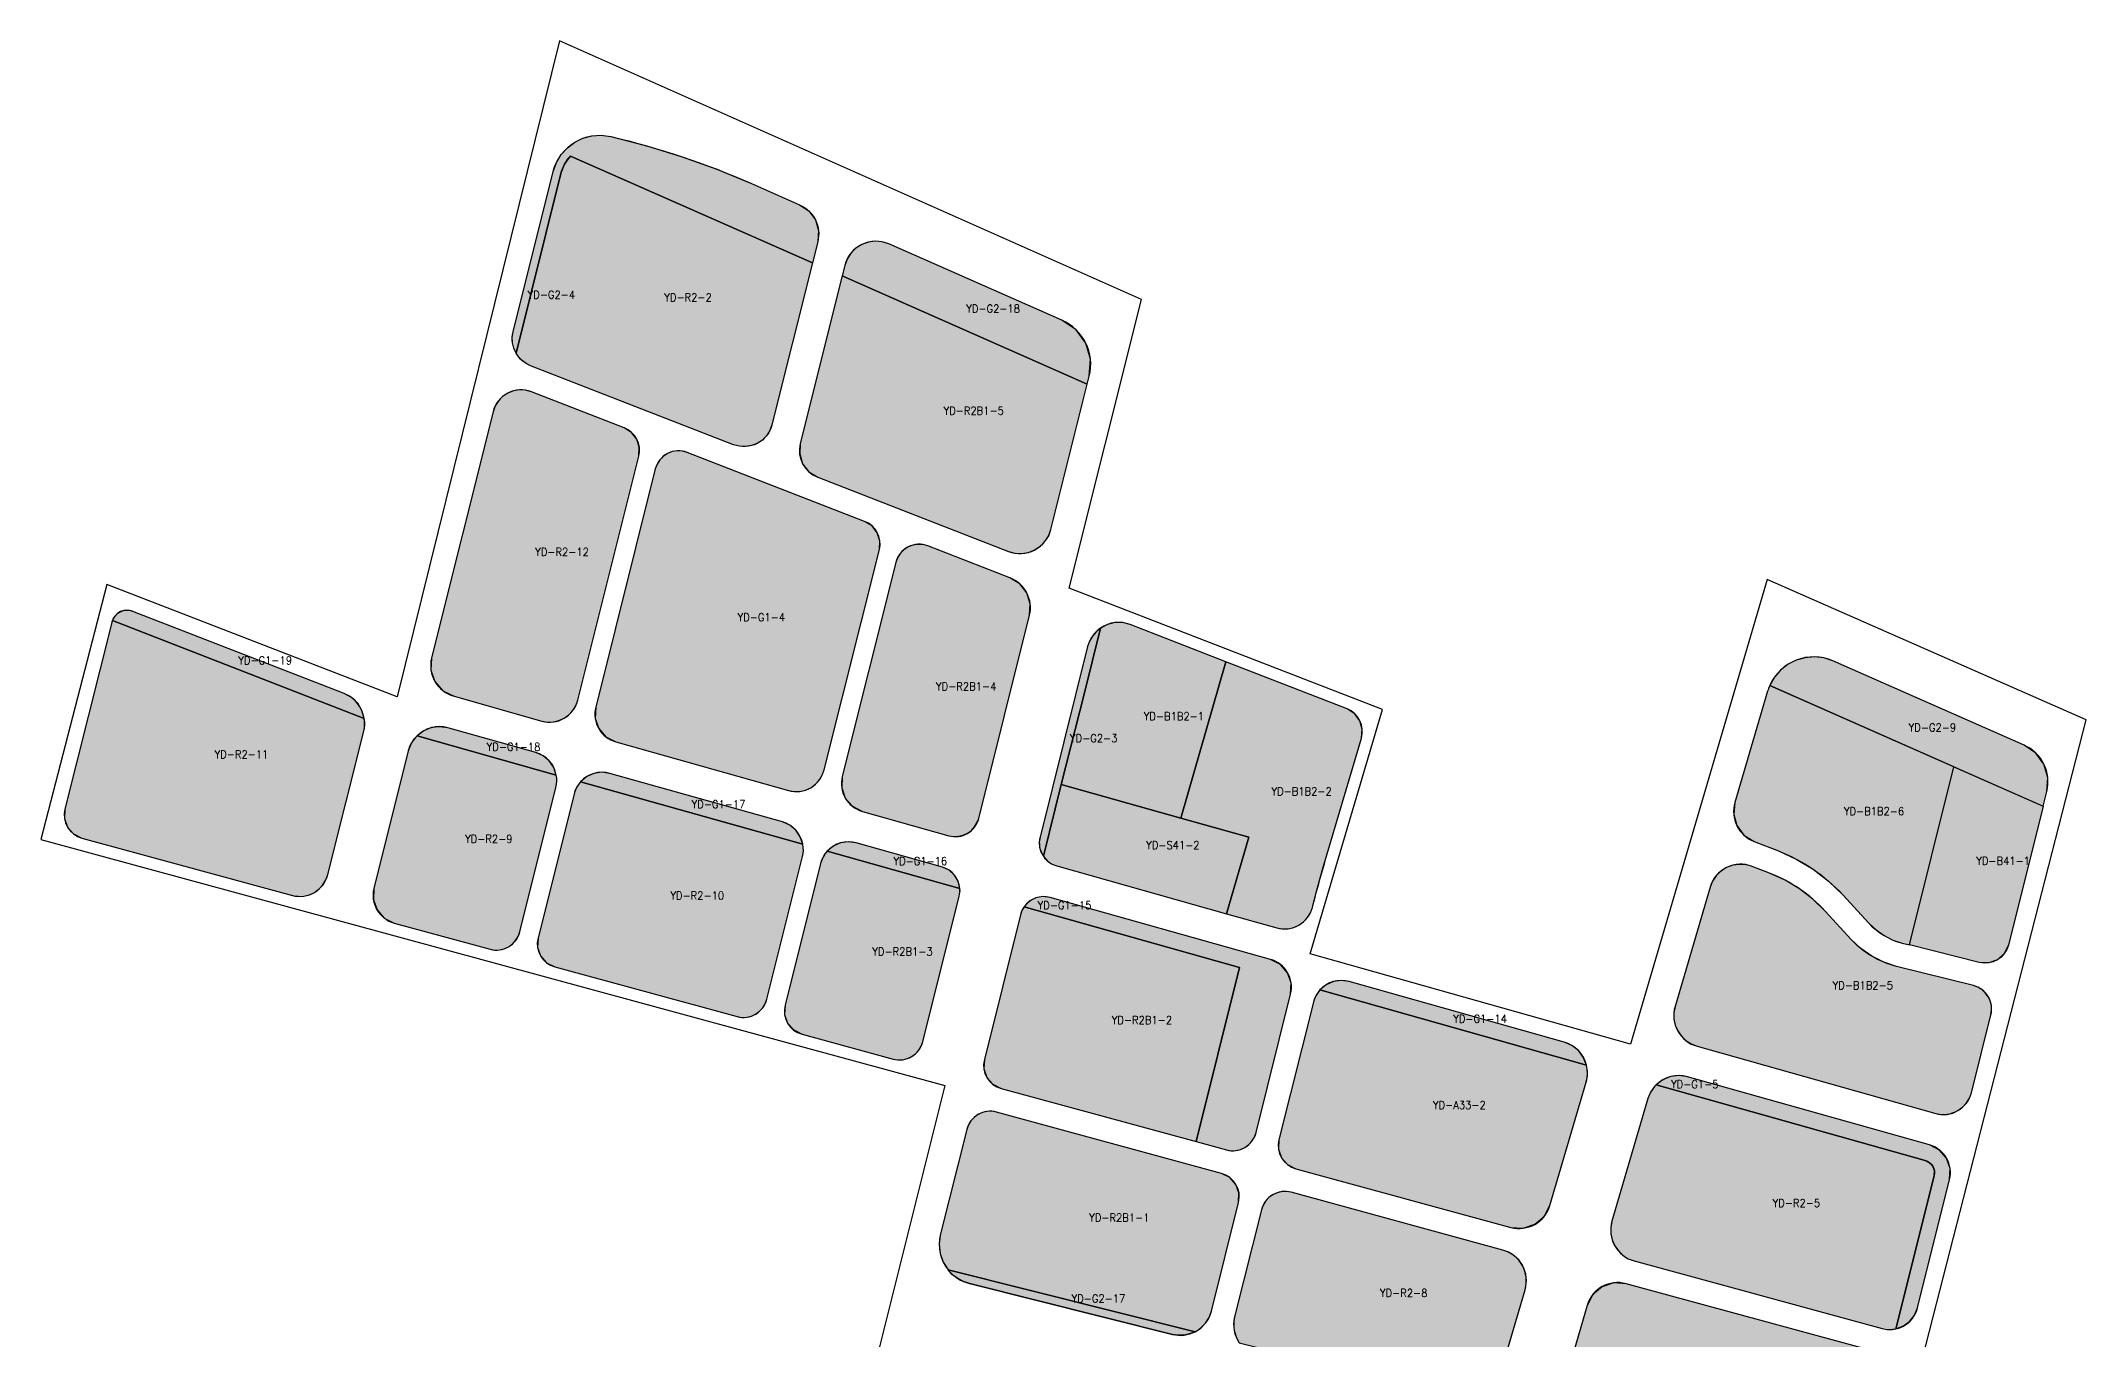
# Model space of a CAD drawing. Header units: millimetres. Extents: x 39644 to 41439, y 212527 to 214341.
# Drawn here: x 40063 to 41341, y 213529 to 214341 of the extents above; entities that cross this region are included whole.
import ezdxf

# ---------------------------------------------------------------- set-up
doc = ezdxf.new("R2010")
doc.units = ezdxf.units.MM
for name, color, linetype in [('00-规划范围', 7, 'CONTINUOUS'), ('01-用地方案边线', 7, 'CONTINUOUS'), ('YD-A33_边线', 7, 'CONTINUOUS'), ('YD-B1B2_边线', 7, 'CONTINUOUS'), ('YD-B41_边线', 7, 'CONTINUOUS'), ('YD-G1_边线', 7, 'CONTINUOUS'), ('YD-G2_边线', 7, 'CONTINUOUS'), ('YD-R2_边线', 7, 'CONTINUOUS'), ('YD-R2B1_边线', 7, 'CONTINUOUS'), ('YD-S41_边线', 7, 'CONTINUOUS')]:
    doc.layers.add(name, color=color, linetype=linetype)
doc.styles.get("Standard").update_dxf_attribs({"font": 'STANDARD'})

msp = doc.modelspace()

# ---------------------------------------------------------------- hatches: boundary and pattern name
at = {"layer": 'YD-A33_边线'}
msp.add_hatch(color=211, dxfattribs=at).paths.add_polyline_path([(41028.6, 213690.1), (41029.1, 213692.8), (41029.4, 213695.4), (41029.2, 213698.1), (41028.8, 213700.7), (40862.2, 213747.6), (40860.8, 213745.9), (40859.7, 213744), (40858.8, 213742), (40858.1, 213739.9), (40836.6, 213654), (40836.3, 213648.1), (40838.2, 213642.8), (40842, 213638.5), (40847.2, 213635.9), (40981.4, 213599.3), (40989.3, 213598.8), (40996.5, 213601.2), (41002.3, 213606), (41005.9, 213613), (41028.6, 213690.1)], flags=0)
at = {"layer": 'YD-B1B2_边线'}
for points in [[(40803.5, 213952.6), (40743.7, 213975.9), (40738.9, 213977.1), (40734.1, 213977.1), (40729.4, 213976), (40725.1, 213973.7), (40715, 213933.3), (40700.6, 213876), (40775.2, 213855)], [(40888.1, 213905), (40888.7, 213910.6), (40887.2, 213915.8), (40884, 213920.2), (40879.2, 213923.2), (40803.5, 213952.6), (40775.2, 213855), (40817.8, 213843), (40803.9, 213795.2), (40835.2, 213786.4), (40838.7, 213785.7), (40842.3, 213785.8), (40845.8, 213786.6), (40849, 213788.1), (40852, 213790.2), (40854.4, 213792.8), (40856.3, 213795.8), (40857.5, 213799.2), (40859.7, 213807.6), (40862, 213815.9), (40864.3, 213824.3), (40866.8, 213832.6), (40888.1, 213905)], [(41258.4, 213887.1), (41143.3, 213937.8), (41142.9, 213936.9), (41142.6, 213936), (41142.2, 213935.1), (41141.9, 213934.2), (41121.5, 213864.7), (41120.8, 213857.3), (41122.8, 213850.3), (41127.1, 213844.4), (41133.5, 213840.4), (41148.7, 213834.5), (41159.9, 213829.4), (41170.4, 213823.1), (41180.1, 213815.6), (41188.9, 213807), (41205.2, 213789.3), (41209.7, 213785.1), (41214.7, 213781.6), (41220.3, 213778.8), (41226.1, 213776.9), (41230.6, 213775.8)], [(41270.6, 213750.3), (41222.5, 213762.3), (41214.5, 213764.9), (41207.1, 213768.7), (41200.2, 213773.5), (41194.1, 213779.2), (41177.9, 213796.9), (41170.3, 213804.3), (41161.9, 213810.7), (41152.9, 213816.2), (41143.2, 213820.6), (41132.4, 213824.8), (41128.4, 213825.9), (41124.3, 213826.1), (41120.2, 213825.5), (41116.3, 213824.1), (41112.8, 213821.9), (41109.9, 213819), (41107.6, 213815.6), (41106, 213811.8), (41084.1, 213737.3), (41083.4, 213733.4), (41083.4, 213729.5), (41084.2, 213725.6), (41085.8, 213722), (41088.1, 213718.7), (41090.9, 213716), (41094.2, 213713.9), (41097.9, 213712.4), (41247, 213670.5), (41250.5, 213669.8), (41254.1, 213669.9), (41257.6, 213670.7), (41260.9, 213672.2), (41263.8, 213674.3), (41266.2, 213677), (41268.1, 213680), (41269.3, 213683.4), (41281.5, 213732.1), (41281.9, 213735), (41281.8, 213737.9), (41281.1, 213740.8), (41279.8, 213743.4), (41278, 213745.8), (41275.9, 213747.8), (41273.4, 213749.3), (41270.6, 213750.3)]]:
    msp.add_hatch(color=1, dxfattribs=at).paths.add_polyline_path(points, flags=0)
at = {"layer": 'YD-B41_边线'}
msp.add_hatch(color=13, dxfattribs=at).paths.add_polyline_path([(41230.6, 213775.8), (41258.4, 213887.1), (41314.1, 213862.5), (41292.4, 213775.7), (41289.8, 213770.4), (41285.6, 213766.5), (41280.2, 213764.6), (41274.2, 213764.8)], flags=0)
at = {"layer": 'YD-G1_边线'}
for points in [[(40586.9, 214022.8), (40587.2, 214028.3), (40585.6, 214033.3), (40582.4, 214037.5), (40577.7, 214040.4), (40466.8, 214083.5), (40463.8, 214084.3), (40460.6, 214084.5), (40457.5, 214084), (40454.5, 214082.8), (40451.9, 214081), (40449.7, 214078.8), (40448, 214076.1), (40446.9, 214073.1), (40409.7, 213924.3), (40409.3, 213917.3), (40411.6, 213910.9), (40416, 213905.8), (40422.3, 213902.6), (40530.1, 213872.2), (40533.7, 213871.6), (40537.2, 213871.7), (40540.7, 213872.5), (40544, 213874), (40546.9, 213876.1), (40549.4, 213878.8), (40551.2, 213881.8), (40552.4, 213885.2), (40586.9, 214022.8)], [(40120.5, 213984.1), (40118.6, 213984.7), (40116.7, 213984.8), (40114.7, 213984.6), (40112.8, 213984), (40111.1, 213983), (40109.7, 213981.7), (40108.4, 213980.2), (40107.6, 213978.4), (40265, 213917.2), (40263.6, 213922.3), (40260.9, 213926.7), (40257.1, 213930.3), (40252.5, 213932.8), (40120.5, 213984.1)], [(40372.2, 213895.9), (40317.3, 213911.4), (40312.1, 213912.1), (40307, 213911.5), (40302.2, 213909.6), (40298, 213906.4), (40385, 213881.9), (40383.4, 213886.7), (40380.6, 213890.8), (40376.8, 213893.9), (40372.2, 213895.9)], [(40418.4, 213882.9), (40413.4, 213883.6), (40408.5, 213882.9), (40404, 213880.9), (40400.2, 213877.7), (40539.1, 213838.6), (40537.5, 213843.3), (40534.7, 213847.4), (40530.9, 213850.5), (40526.3, 213852.6), (40418.4, 213882.9)], [(40572.5, 213839.5), (40567.5, 213840.2), (40562.6, 213839.5), (40558.1, 213837.5), (40554.3, 213834.3), (40637.2, 213810.9), (40636.2, 213815.5), (40633.9, 213819.4), (40630.5, 213822.5), (40626.3, 213824.4)], [(40843.9, 213745), (40844.3, 213752), (40842, 213758.4), (40837.6, 213763.5), (40831.3, 213766.7), (40693.7, 213805.4), (40689.1, 213806), (40684.7, 213805.1), (40680.6, 213803), (40677.4, 213799.6), (40812, 213761.7), (40784.8, 213652.9), (40803.8, 213647.7), (40806.7, 213647.2), (40809.7, 213647.3), (40812.6, 213648), (40815.3, 213649.2), (40817.7, 213651), (40819.7, 213653.2), (40821.3, 213655.7), (40822.3, 213658.5), (40843.9, 213745)], [(40880.4, 213752.9), (40875.5, 213753.5), (40870.6, 213752.8), (40866.1, 213750.8), (40862.2, 213747.6), (41028.8, 213700.7), (41026.8, 213705.6), (41023.7, 213709.7), (41019.6, 213713), (41014.8, 213715), (40880.4, 213752.9)], [(41243.1, 213650.8), (41091.8, 213693.4), (41086.6, 213694.1), (41081.4, 213693.5), (41076.6, 213691.6), (41072.4, 213688.4), (41240.4, 213641.1), (41243.2, 213639.7), (41245.2, 213637.5), (41246.2, 213634.6), (41246, 213631.5), (41222.1, 213535.9), (41226.8, 213537.7), (41230.8, 213540.6), (41233.8, 213544.5), (41235.7, 213549.1), (41255.7, 213629.1), (41256.1, 213636.1), (41253.8, 213642.5), (41249.3, 213647.6), (41243.1, 213650.8)]]:
    msp.add_hatch(color=3, dxfattribs=at).paths.add_polyline_path(points, flags=0)
at = {"layer": 'YD-G2_边线'}
for points in [[(40506.9, 214251.5), (40537, 214238.2), (40542.9, 214234.3), (40546.9, 214228.7), (40548.9, 214222.1), (40548.4, 214215.1), (40545.1, 214201.9), (40393.8, 214268.6), (40391.8, 214266.1), (40390.2, 214263.5), (40388.9, 214260.7), (40387.9, 214257.7), (40359.9, 214145.5), (40358.4, 214148.6), (40357.7, 214152), (40357.5, 214155.4), (40358, 214158.8), (40383.1, 214258.9), (40385.1, 214264.6), (40388.1, 214269.6), (40392, 214273.8), (40396.5, 214277.2), (40401.7, 214279.7), (40407.2, 214281.2), (40413, 214281.6), (40419, 214280.8), (40441.5, 214275.1), (40463.6, 214268.2), (40485.4, 214260.4), (40506.9, 214251.5)], [(40701, 214166), (40592.8, 214213.7), (40588.6, 214215), (40584.3, 214215.4), (40580, 214214.8), (40575.9, 214213.3), (40572.2, 214211), (40569.1, 214207.9), (40566.8, 214204.3), (40565.3, 214200.2), (40563.7, 214193.7), (40716.8, 214126.2), (40718.1, 214131.2), (40718.8, 214141.8), (40715.9, 214151.7), (40709.8, 214160.1), (40701, 214166)], [(40715, 213933.3), (40725.1, 213973.7), (40722.3, 213971.4), (40720, 213968.6), (40718.2, 213965.5), (40717, 213962.1), (40687.3, 213843.1), (40686.8, 213840), (40687, 213836.9), (40687.9, 213833.9), (40689.4, 213831.1), (40700.6, 213876)], [(41182.8, 213953.2), (41177, 213955.1), (41171.2, 213955.7), (41165.4, 213955.2), (41159.9, 213953.7), (41154.7, 213951.1), (41150.1, 213947.5), (41146.3, 213943.1), (41143.3, 213937.8), (41314.1, 213862.5), (41316.4, 213871.6), (41317, 213880.4), (41314.6, 213888.7), (41309.6, 213895.6), (41302.2, 213900.6), (41182.8, 213953.2)], [(40629.9, 213572.7), (40784.2, 213534.1), (40780.8, 213532.7), (40777.3, 213532), (40773.7, 213531.9), (40770.1, 213532.4), (40643.2, 213564.2), (40639.4, 213565.5), (40635.9, 213567.3), (40632.7, 213569.7)]]:
    msp.add_hatch(color=94, dxfattribs=at).paths.add_polyline_path(points, flags=0)
at = {"layer": 'YD-R2_边线'}
for points in [[(40545.1, 214201.9), (40519.8, 214100.7), (40518.5, 214097.1), (40516.4, 214093.9), (40513.8, 214091.2), (40510.6, 214089.1), (40507, 214087.7), (40503.3, 214087.1), (40499.5, 214087.3), (40495.8, 214088.3), (40369, 214137.6), (40366.2, 214139), (40363.7, 214140.8), (40361.6, 214143), (40359.9, 214145.5), (40387.9, 214257.7), (40388.9, 214260.7), (40390.2, 214263.5), (40391.8, 214266.1), (40393.8, 214268.6)], [(40436.6, 214081.2), (40436.9, 214086.7), (40435.3, 214091.8), (40432.1, 214096), (40427.4, 214098.8), (40369.5, 214121.3), (40365.8, 214122.3), (40362, 214122.5), (40358.3, 214121.9), (40354.7, 214120.5), (40351.5, 214118.4), (40348.9, 214115.7), (40346.9, 214112.5), (40345.5, 214108.9), (40307.1, 213955.2), (40306.7, 213947.4), (40309.2, 213940.3), (40314.1, 213934.6), (40321.1, 213931.1), (40376, 213915.6), (40379.6, 213915), (40383.2, 213915.1), (40386.7, 213915.9), (40390, 213917.4), (40392.9, 213919.5), (40395.3, 213922.2), (40397.2, 213925.2), (40398.4, 213928.6), (40436.6, 214081.2)], [(40107.6, 213978.4), (40107.4, 213978.2), (40107.3, 213977.9), (40107.3, 213977.6), (40107.2, 213977.2), (40078, 213860.6), (40077.7, 213854.8), (40079.6, 213849.4), (40083.3, 213845.1), (40088.6, 213842.5), (40220.1, 213806.7), (40223.6, 213806.1), (40227.2, 213806.2), (40230.7, 213807), (40233.9, 213808.6), (40236.8, 213810.7), (40239.2, 213813.3), (40241.1, 213816.4), (40242.3, 213819.8), (40264.7, 213909.3), (40265.1, 213911.3), (40265.3, 213913.2), (40265.3, 213915.2), (40265, 213917.2), (40107.6, 213978.4)], [(40384.8, 213874.2), (40385.1, 213876.1), (40385.3, 213878.1), (40385.3, 213880), (40385, 213881.9), (40298, 213906.4), (40296.1, 213904.4), (40294.6, 213902.1), (40293.4, 213899.6), (40292.5, 213897), (40271, 213811.1), (40270.7, 213804), (40273, 213797.6), (40277.5, 213792.5), (40283.8, 213789.4), (40343.7, 213773), (40346.6, 213772.5), (40349.6, 213772.6), (40352.5, 213773.3), (40355.2, 213774.6), (40357.6, 213776.3), (40359.6, 213778.5), (40361.2, 213781.1), (40362.2, 213783.9), (40384.8, 213874.2)], [(40538.9, 213830.9), (40539.2, 213832.8), (40539.4, 213834.7), (40539.3, 213836.6), (40539.1, 213838.6), (40400.2, 213877.7), (40398.8, 213875.9), (40397.7, 213874.1), (40396.7, 213872.1), (40396.1, 213870), (40373.6, 213780.1), (40373.3, 213774.2), (40375.2, 213768.9), (40378.9, 213764.6), (40384.2, 213762), (40498.1, 213731), (40501, 213730.5), (40504, 213730.6), (40506.9, 213731.3), (40509.6, 213732.5), (40512, 213734.3), (40514, 213736.5), (40515.6, 213739), (40516.6, 213741.8), (40538.9, 213830.9)], [(41246, 213631.5), (41246.2, 213634.6), (41245.2, 213637.5), (41243.2, 213639.7), (41240.4, 213641.1), (41072.4, 213688.4), (41070.7, 213686.5), (41069.2, 213684.4), (41068.1, 213682.2), (41067.2, 213679.7), (41044.7, 213603.2), (41044, 213599.3), (41044, 213595.4), (41044.9, 213591.5), (41046.4, 213587.8), (41048.7, 213584.6), (41051.6, 213581.8), (41054.9, 213579.7), (41058.6, 213578.3), (41213.5, 213536.1), (41215.6, 213535.7), (41217.8, 213535.5), (41220, 213535.6), (41222.1, 213535.9), (41246, 213631.5)], [(40976.5, 213585.1), (40844.2, 213621.2), (40841.2, 213621.7), (40838.3, 213621.6), (40835.4, 213620.9), (40832.7, 213619.6), (40830.2, 213617.9), (40828.2, 213615.7), (40826.7, 213613.2), (40825.7, 213610.3), (40808.9, 213543.3), (40808.3, 213539.1), (40808.6, 213534.9), (40809.8, 213530.9), (40811.8, 213527.1), (40960.2, 213490), (40965, 213492.7), (40969.1, 213496.4), (40972.3, 213500.9), (40974.5, 213506), (40990.4, 213560.2), (40991.1, 213564.1), (40991.1, 213568.1), (40990.2, 213571.9), (40988.7, 213575.6), (40986.4, 213578.9), (40983.5, 213581.6), (40980.2, 213583.7), (40976.5, 213585.1)], [(41217.5, 213517.7), (41216, 213518.9), (41214.3, 213519.9), (41212.5, 213520.7), (41210.6, 213521.4), (41053.5, 213564.1), (41045.8, 213564.6), (41038.6, 213562.2), (41032.8, 213557.4), (41029.2, 213550.5), (41013.9, 213498.3), (41012.9, 213492.3), (41013.3, 213486.3), (41015.2, 213480.6), (41018.5, 213475.4), (41195.9, 213431.1), (41217.5, 213517.7)]]:
    msp.add_hatch(color=2, dxfattribs=at).paths.add_polyline_path(points, flags=0)
at = {"layer": 'YD-R2B1_边线'}
for points in [[(40563.7, 214193.7), (40537.5, 214089), (40537.1, 214082.5), (40538.9, 214076.4), (40542.8, 214071.3), (40548.4, 214067.9), (40667.5, 214021.6), (40671.6, 214020.5), (40675.8, 214020.3), (40680, 214020.9), (40683.9, 214022.5), (40687.5, 214024.8), (40690.4, 214027.9), (40692.7, 214031.4), (40694.1, 214035.4), (40716.8, 214126.2)], [(40668.5, 214005.1), (40617.2, 214025.1), (40614.1, 214025.9), (40610.9, 214026), (40607.8, 214025.5), (40604.9, 214024.4), (40602.2, 214022.6), (40600, 214020.4), (40598.3, 214017.7), (40597.2, 214014.7), (40563.7, 213880.9), (40563.4, 213873.9), (40565.6, 213867.5), (40570.1, 213862.4), (40576.3, 213859.2), (40630.3, 213844), (40633.3, 213843.5), (40636.3, 213843.6), (40639.2, 213844.3), (40641.9, 213845.5), (40644.4, 213847.3), (40646.4, 213849.5), (40647.9, 213852), (40649, 213854.8), (40680.7, 213981.7), (40681.1, 213988.9), (40679, 213995.7), (40674.7, 214001.3), (40668.5, 214005.1)], [(40636.8, 213806.3), (40637, 213807.4), (40637.2, 213808.6), (40637.3, 213809.8), (40637.2, 213810.9), (40554.3, 213834.3), (40552.9, 213832.6), (40551.7, 213830.7), (40550.8, 213828.7), (40550.2, 213826.6), (40528, 213738.1), (40527.7, 213732.2), (40529.6, 213726.8), (40533.4, 213722.6), (40538.6, 213719.9), (40595.6, 213704.4), (40598.5, 213703.9), (40601.5, 213704), (40604.4, 213704.7), (40607.1, 213706), (40609.5, 213707.7), (40611.5, 213709.9), (40613, 213712.5), (40614, 213715.3), (40636.8, 213806.3)], [(40812, 213761.7), (40677.4, 213799.6), (40676.7, 213798.5), (40676, 213797.2), (40675.5, 213795.9), (40675.1, 213794.6), (40652.5, 213704.1), (40652.2, 213698.3), (40654.1, 213692.9), (40657.8, 213688.7), (40663.1, 213686), (40784.8, 213652.9)], [(40811.4, 213614.9), (40811.6, 213620.8), (40809.7, 213626.1), (40806, 213630.4), (40800.7, 213633), (40660.1, 213671.3), (40657.1, 213671.8), (40654.1, 213671.7), (40651.3, 213671), (40648.5, 213669.8), (40646.1, 213668), (40644.1, 213665.8), (40642.6, 213663.3), (40641.6, 213660.5), (40625, 213594.5), (40624.3, 213588.7), (40624.9, 213583), (40626.8, 213577.6), (40629.9, 213572.7), (40784.2, 213534.1), (40787.7, 213536.4), (40790.7, 213539.4), (40792.9, 213543), (40794.4, 213547), (40811.4, 213614.9)]]:
    msp.add_hatch(color=30, dxfattribs=at).paths.add_polyline_path(points, flags=0)
at = {"layer": 'YD-S41_边线'}
msp.add_hatch(color=254, dxfattribs=at).paths.add_polyline_path([(40817.8, 213843), (40775.2, 213855), (40775.2, 213855), (40700.6, 213876), (40689.4, 213831.1), (40691.1, 213829), (40693, 213827.3), (40695.3, 213826), (40697.7, 213825.1), (40803.9, 213795.2)], flags=0)

# ---------------------------------------------------------------- linework, layer by layer
at = {"layer": '00-规划范围'}
msp.add_lwpolyline([(41209.2, 213402), (41341, 213916.3), (41141.6, 214004.1), (41056.3, 213713.7), (40856.1, 213770.1), (40901.3, 213922.9), (40705.6, 213998.7), (40750.7, 214179.1), (40387.1, 214340.6), (40285.5, 213930.7), (40104.1, 214001), (40063, 213841.7), (40627.8, 213687.9), (40458, 213009)], dxfattribs=at)
at = {"layer": '01-用地方案边线'}
for points in [[(40506.9, 214251.5), (40537, 214238.2, -0.365305), (40548.4, 214215.1), (40545.1, 214201.9), (40393.8, 214268.6, 0.125202), (40387.9, 214257.7), (40359.9, 214145.5, -0.193303), (40358, 214158.8), (40383.1, 214258.9, -0.409631), (40419, 214280.8, -0.046408)], [(40545.1, 214201.9), (40519.8, 214100.7, -0.451499), (40495.8, 214088.3), (40369, 214137.6, -0.172019), (40359.9, 214145.5), (40387.9, 214257.7, -0.125202), (40393.8, 214268.6)], [(40701, 214166), (40592.8, 214213.7, 0.465348), (40565.3, 214200.2), (40563.7, 214193.7), (40716.8, 214126.2), (40718.1, 214131.2, 0.366146)], [(40563.7, 214193.7), (40537.5, 214089, 0.377888), (40548.4, 214067.9), (40667.5, 214021.6, 0.452307), (40694.1, 214035.4), (40716.8, 214126.2)], [(40436.6, 214081.2, 0.378005), (40427.4, 214098.8), (40369.5, 214121.3, 0.450896), (40345.5, 214108.9), (40307.1, 213955.2, 0.405679), (40321.1, 213931.1), (40376, 213915.6, 0.423639), (40398.4, 213928.6)], [(40586.9, 214022.8, 0.377833), (40577.7, 214040.4), (40466.8, 214083.5, 0.450437), (40446.9, 214073.1), (40409.7, 213924.3, 0.405678), (40422.3, 213902.6), (40530.1, 213872.2, 0.422801), (40552.4, 213885.2)], [(40668.5, 214005.1), (40617.2, 214025.1, 0.450837), (40597.2, 214014.7), (40563.7, 213880.9, 0.405678), (40576.3, 213859.2), (40630.3, 213844, 0.422802), (40649, 213854.8), (40680.7, 213981.7, 0.377869)], [(40107.6, 213978.4, 0.031429), (40107.2, 213977.2), (40078, 213860.6, 0.408147), (40088.6, 213842.5), (40220.1, 213806.7, 0.421272), (40242.3, 213819.8), (40264.7, 213909.3, 0.099811), (40265, 213917.2)], [(40120.5, 213984.1, 0.414214), (40107.6, 213978.4), (40265, 213917.2, 0.267949), (40252.5, 213932.8)], [(40715, 213933.3), (40725.1, 213973.7, 0.182678), (40717, 213962.1), (40687.3, 213843.1, 0.213425), (40689.4, 213831.1), (40700.6, 213876)], [(40803.5, 213952.6), (40743.7, 213975.9, 0.248337), (40725.1, 213973.7), (40715, 213933.3), (40700.6, 213876), (40775.2, 213855)], [(40888.1, 213905, 0.389978), (40879.2, 213923.2), (40803.5, 213952.6), (40775.2, 213855), (40817.8, 213843), (40803.9, 213795.2), (40835.2, 213786.4, 0.420529), (40857.5, 213799.2, -0.008609), (40866.8, 213832.6)], [(41182.8, 213953.2, 0.414213), (41143.3, 213937.8), (41314.1, 213862.5), (41316.4, 213871.6, 0.365313), (41302.2, 213900.6)], [(41258.4, 213887.1), (41143.3, 213937.8, 0.032309), (41141.9, 213934.2), (41121.5, 213864.7, 0.389533), (41133.5, 213840.4), (41148.7, 213834.5, -0.114896), (41188.9, 213807), (41205.2, 213789.3, 0.146837), (41226.1, 213776.9), (41230.6, 213775.8)], [(40384.8, 213874.2, 0.108251), (40385, 213881.9), (40298, 213906.4, 0.139094), (40292.5, 213897), (40271, 213811.1, 0.408144), (40283.8, 213789.4), (40343.7, 213773, 0.421223), (40362.2, 213783.9)], [(40372.2, 213895.9), (40317.3, 213911.4, 0.267949), (40298, 213906.4), (40385, 213881.9, 0.284915)], [(40538.9, 213830.9, 0.108251), (40539.1, 213838.6), (40400.2, 213877.7, 0.123061), (40396.1, 213870), (40373.6, 213780.1, 0.407622), (40384.2, 213762), (40498.1, 213731, 0.420309), (40516.6, 213741.8)], [(40418.4, 213882.9, 0.284915), (40400.2, 213877.7), (40539.1, 213838.6, 0.284915), (40526.3, 213852.6)], [(40817.8, 213843), (40775.2, 213855), (40775.2, 213855), (40700.6, 213876), (40689.4, 213831.1, 0.176934), (40697.7, 213825.1), (40803.9, 213795.2)], [(41230.6, 213775.8), (41258.4, 213887.1), (41314.1, 213862.5), (41292.4, 213775.7, -0.414213), (41274.2, 213764.8)], [(40572.5, 213839.5, 0.284915), (40554.3, 213834.3), (40637.2, 213810.9, 0.317837), (40626.3, 213824.4)], [(40636.8, 213806.3, 0.077808), (40637.2, 213810.9), (40554.3, 213834.3, 0.123061), (40550.2, 213826.6), (40528, 213738.1, 0.408146), (40538.6, 213719.9), (40595.6, 213704.4, 0.419318), (40614, 213715.3)], [(41270.6, 213750.3), (41222.5, 213762.3, -0.146837), (41194.1, 213779.2), (41177.9, 213796.9, 0.114896), (41143.2, 213820.6), (41132.4, 213824.8, 0.439333), (41106, 213811.8), (41084.1, 213737.3, 0.417549), (41097.9, 213712.4), (41247, 213670.5, 0.422801), (41269.3, 213683.4), (41281.5, 213732.1, 0.414214)], [(40812, 213761.7), (40677.4, 213799.6, 0.092537), (40675.1, 213794.6), (40652.5, 213704.1, 0.408147), (40663.1, 213686), (40784.8, 213652.9)], [(40843.9, 213745, 0.405678), (40831.3, 213766.7), (40693.7, 213805.4, 0.317829), (40677.4, 213799.6), (40812, 213761.7), (40784.8, 213652.9), (40803.8, 213647.7, 0.420306), (40822.3, 213658.5)], [(40880.4, 213752.9, 0.284912), (40862.2, 213747.6), (41028.8, 213700.7, 0.267949), (41014.8, 213715)], [(41028.6, 213690.1, 0.134546), (41028.8, 213700.7), (40862.2, 213747.6, 0.123065), (40858.1, 213739.9), (40836.6, 213654, 0.408147), (40847.2, 213635.9), (40981.4, 213599.3, 0.408412), (41005.9, 213613)], [(41246, 213631.5, 0.405677), (41240.4, 213641.1), (41072.4, 213688.4, 0.128761), (41067.2, 213679.7), (41044.7, 213603.2, 0.420039), (41058.6, 213578.3), (41213.5, 213536.1, 0.120914), (41222.1, 213535.9)], [(41243.1, 213650.8), (41091.8, 213693.4, 0.267509), (41072.4, 213688.4), (41240.4, 213641.1, -0.405677), (41246, 213631.5), (41222.1, 213535.9, 0.284914), (41235.7, 213549.1), (41255.7, 213629.1, 0.405673)], [(40811.4, 213614.9, 0.408147), (40800.7, 213633), (40660.1, 213671.3, 0.420306), (40641.6, 213660.5), (40625, 213594.5, 0.236068), (40629.9, 213572.7), (40784.2, 213534.1, 0.215251), (40794.4, 213547)], [(40976.5, 213585.1), (40844.2, 213621.2, 0.420306), (40825.7, 213610.3), (40808.9, 213543.3, 0.21525), (40811.8, 213527.1), (40960.2, 213490, 0.225376), (40974.5, 213506), (40990.4, 213560.2, 0.420039)], [(40629.9, 213572.7, 0.162278), (40643.2, 213564.2), (40770.1, 213532.4, 0.182676), (40784.2, 213534.1)], [(41217.5, 213517.7, 0.110396), (41210.6, 213521.4), (41053.5, 213564.1, 0.406814), (41029.2, 213550.5), (41013.9, 213498.3, 0.24681), (41018.5, 213475.4), (41195.9, 213431.1)]]:
    msp.add_lwpolyline(points, format="xyb", close=True, dxfattribs=at)
msp.add_lwpolyline([(40725.1, 213973.7), (40715, 213933.3), (40700.6, 213876), (40689.4, 213831.1)], dxfattribs=at)
at = {"layer": 'YD-A33_边线', "color": 7}
msp.add_lwpolyline([(41028.6, 213690.1), (41029.1, 213692.8), (41029.4, 213695.4), (41029.2, 213698.1), (41028.8, 213700.7), (40862.2, 213747.6), (40860.8, 213745.9), (40859.7, 213744), (40858.8, 213742), (40858.1, 213739.9), (40836.6, 213654), (40836.3, 213648.1), (40838.2, 213642.8), (40842, 213638.5), (40847.2, 213635.9), (40981.4, 213599.3), (40989.3, 213598.8), (40996.5, 213601.2), (41002.3, 213606), (41005.9, 213613), (41028.6, 213690.1), (41028.6, 213690.1)], dxfattribs=at)
at = {"layer": 'YD-B1B2_边线', "color": 7}
for points in [[(40803.5, 213952.6), (40743.7, 213975.9), (40738.9, 213977.1), (40734.1, 213977.1), (40729.4, 213976), (40725.1, 213973.7), (40715, 213933.3), (40700.6, 213876), (40775.2, 213855), (40803.5, 213952.6)], [(40888.1, 213905), (40888.7, 213910.6), (40887.2, 213915.8), (40884, 213920.2), (40879.2, 213923.2), (40803.5, 213952.6), (40775.2, 213855), (40817.8, 213843), (40803.9, 213795.2), (40835.2, 213786.4), (40838.7, 213785.7), (40842.3, 213785.8), (40845.8, 213786.6), (40849, 213788.1), (40852, 213790.2), (40854.4, 213792.8), (40856.3, 213795.8), (40857.5, 213799.2), (40859.7, 213807.6), (40862, 213815.9), (40864.3, 213824.3), (40866.8, 213832.6), (40888.1, 213905), (40888.1, 213905)], [(41258.4, 213887.1), (41143.3, 213937.8), (41142.9, 213936.9), (41142.6, 213936), (41142.2, 213935.1), (41141.9, 213934.2), (41121.5, 213864.7), (41120.8, 213857.3), (41122.8, 213850.3), (41127.1, 213844.4), (41133.5, 213840.4), (41148.7, 213834.5), (41159.9, 213829.4), (41170.4, 213823.1), (41180.1, 213815.6), (41188.9, 213807), (41205.2, 213789.3), (41209.7, 213785.1), (41214.7, 213781.6), (41220.3, 213778.8), (41226.1, 213776.9), (41230.6, 213775.8), (41258.4, 213887.1)], [(41270.6, 213750.3), (41222.5, 213762.3), (41214.5, 213764.9), (41207.1, 213768.7), (41200.2, 213773.5), (41194.1, 213779.2), (41177.9, 213796.9), (41170.3, 213804.3), (41161.9, 213810.7), (41152.9, 213816.2), (41143.2, 213820.6), (41132.4, 213824.8), (41128.4, 213825.9), (41124.3, 213826.1), (41120.2, 213825.5), (41116.3, 213824.1), (41112.8, 213821.9), (41109.9, 213819), (41107.6, 213815.6), (41106, 213811.8), (41084.1, 213737.3), (41083.4, 213733.4), (41083.4, 213729.5), (41084.2, 213725.6), (41085.8, 213722), (41088.1, 213718.7), (41090.9, 213716), (41094.2, 213713.9), (41097.9, 213712.4), (41247, 213670.5), (41250.5, 213669.8), (41254.1, 213669.9), (41257.6, 213670.7), (41260.9, 213672.2), (41263.8, 213674.3), (41266.2, 213677), (41268.1, 213680), (41269.3, 213683.4), (41281.5, 213732.1), (41281.9, 213735), (41281.8, 213737.9), (41281.1, 213740.8), (41279.8, 213743.4), (41278, 213745.8), (41275.9, 213747.8), (41273.4, 213749.3), (41270.6, 213750.3), (41270.6, 213750.3)]]:
    msp.add_lwpolyline(points, dxfattribs=at)
at = {"layer": 'YD-B41_边线', "color": 7}
msp.add_lwpolyline([(41230.6, 213775.8), (41258.4, 213887.1), (41314.1, 213862.5), (41292.4, 213775.7), (41289.8, 213770.4), (41285.6, 213766.5), (41280.2, 213764.6), (41274.2, 213764.8), (41230.6, 213775.8)], dxfattribs=at)
at = {"layer": 'YD-G1_边线', "color": 7}
for points in [[(40586.9, 214022.8), (40587.2, 214028.3), (40585.6, 214033.3), (40582.4, 214037.5), (40577.7, 214040.4), (40466.8, 214083.5), (40463.8, 214084.3), (40460.6, 214084.5), (40457.5, 214084), (40454.5, 214082.8), (40451.9, 214081), (40449.7, 214078.8), (40448, 214076.1), (40446.9, 214073.1), (40409.7, 213924.3), (40409.3, 213917.3), (40411.6, 213910.9), (40416, 213905.8), (40422.3, 213902.6), (40530.1, 213872.2), (40533.7, 213871.6), (40537.2, 213871.7), (40540.7, 213872.5), (40544, 213874), (40546.9, 213876.1), (40549.4, 213878.8), (40551.2, 213881.8), (40552.4, 213885.2), (40586.9, 214022.8), (40586.9, 214022.8)], [(40120.5, 213984.1), (40118.6, 213984.7), (40116.7, 213984.8), (40114.7, 213984.6), (40112.8, 213984), (40111.1, 213983), (40109.7, 213981.7), (40108.4, 213980.2), (40107.6, 213978.4), (40265, 213917.2), (40263.6, 213922.3), (40260.9, 213926.7), (40257.1, 213930.3), (40252.5, 213932.8), (40120.5, 213984.1), (40120.5, 213984.1)], [(40372.2, 213895.9), (40317.3, 213911.4), (40312.1, 213912.1), (40307, 213911.5), (40302.2, 213909.6), (40298, 213906.4), (40385, 213881.9), (40383.4, 213886.7), (40380.6, 213890.8), (40376.8, 213893.9), (40372.2, 213895.9), (40372.2, 213895.9)], [(40418.4, 213882.9), (40413.4, 213883.6), (40408.5, 213882.9), (40404, 213880.9), (40400.2, 213877.7), (40539.1, 213838.6), (40537.5, 213843.3), (40534.7, 213847.4), (40530.9, 213850.5), (40526.3, 213852.6), (40418.4, 213882.9), (40418.4, 213882.9)], [(40572.5, 213839.5), (40567.5, 213840.2), (40562.6, 213839.5), (40558.1, 213837.5), (40554.3, 213834.3), (40637.2, 213810.9), (40636.2, 213815.5), (40633.9, 213819.4), (40630.5, 213822.5), (40626.3, 213824.4), (40572.5, 213839.5)], [(40843.9, 213745), (40844.3, 213752), (40842, 213758.4), (40837.6, 213763.5), (40831.3, 213766.7), (40693.7, 213805.4), (40689.1, 213806), (40684.7, 213805.1), (40680.6, 213803), (40677.4, 213799.6), (40812, 213761.7), (40784.8, 213652.9), (40803.8, 213647.7), (40806.7, 213647.2), (40809.7, 213647.3), (40812.6, 213648), (40815.3, 213649.2), (40817.7, 213651), (40819.7, 213653.2), (40821.3, 213655.7), (40822.3, 213658.5), (40843.9, 213745), (40843.9, 213745)], [(40880.4, 213752.9), (40875.5, 213753.5), (40870.6, 213752.8), (40866.1, 213750.8), (40862.2, 213747.6), (41028.8, 213700.7), (41026.8, 213705.6), (41023.7, 213709.7), (41019.6, 213713), (41014.8, 213715), (40880.4, 213752.9), (40880.4, 213752.9)], [(41243.1, 213650.8), (41091.8, 213693.4), (41086.6, 213694.1), (41081.4, 213693.5), (41076.6, 213691.6), (41072.4, 213688.4), (41240.4, 213641.1), (41243.2, 213639.7), (41245.2, 213637.5), (41246.2, 213634.6), (41246, 213631.5), (41222.1, 213535.9), (41226.8, 213537.7), (41230.8, 213540.6), (41233.8, 213544.5), (41235.7, 213549.1), (41255.7, 213629.1), (41256.1, 213636.1), (41253.8, 213642.5), (41249.3, 213647.6), (41243.1, 213650.8), (41243.1, 213650.8)]]:
    msp.add_lwpolyline(points, dxfattribs=at)
at = {"layer": 'YD-G2_边线', "color": 7}
for points in [[(40506.9, 214251.5), (40537, 214238.2), (40542.9, 214234.3), (40546.9, 214228.7), (40548.9, 214222.1), (40548.4, 214215.1), (40545.1, 214201.9), (40393.8, 214268.6), (40391.8, 214266.1), (40390.2, 214263.5), (40388.9, 214260.7), (40387.9, 214257.7), (40359.9, 214145.5), (40358.4, 214148.6), (40357.7, 214152), (40357.5, 214155.4), (40358, 214158.8), (40383.1, 214258.9), (40385.1, 214264.6), (40388.1, 214269.6), (40392, 214273.8), (40396.5, 214277.2), (40401.7, 214279.7), (40407.2, 214281.2), (40413, 214281.6), (40419, 214280.8), (40441.5, 214275.1), (40463.6, 214268.2), (40485.4, 214260.4), (40506.9, 214251.5), (40506.9, 214251.5)], [(40701, 214166), (40592.8, 214213.7), (40588.6, 214215), (40584.3, 214215.4), (40580, 214214.8), (40575.9, 214213.3), (40572.2, 214211), (40569.1, 214207.9), (40566.8, 214204.3), (40565.3, 214200.2), (40563.7, 214193.7), (40716.8, 214126.2), (40718.1, 214131.2), (40718.8, 214141.8), (40715.9, 214151.7), (40709.8, 214160.1), (40701, 214166), (40701, 214166)], [(40715, 213933.3), (40725.1, 213973.7), (40722.3, 213971.4), (40720, 213968.6), (40718.2, 213965.5), (40717, 213962.1), (40687.3, 213843.1), (40686.8, 213840), (40687, 213836.9), (40687.9, 213833.9), (40689.4, 213831.1), (40700.6, 213876), (40715, 213933.3)], [(41182.8, 213953.2), (41177, 213955.1), (41171.2, 213955.7), (41165.4, 213955.2), (41159.9, 213953.7), (41154.7, 213951.1), (41150.1, 213947.5), (41146.3, 213943.1), (41143.3, 213937.8), (41314.1, 213862.5), (41316.4, 213871.6), (41317, 213880.4), (41314.6, 213888.7), (41309.6, 213895.6), (41302.2, 213900.6), (41182.8, 213953.2), (41182.8, 213953.2)], [(40629.9, 213572.7), (40784.2, 213534.1), (40780.8, 213532.7), (40777.3, 213532), (40773.7, 213531.9), (40770.1, 213532.4), (40643.2, 213564.2), (40639.4, 213565.5), (40635.9, 213567.3), (40632.7, 213569.7), (40629.9, 213572.7)]]:
    msp.add_lwpolyline(points, dxfattribs=at)
at = {"layer": 'YD-R2_边线', "color": 7}
for points in [[(40545.1, 214201.9), (40519.8, 214100.7), (40518.5, 214097.1), (40516.4, 214093.9), (40513.8, 214091.2), (40510.6, 214089.1), (40507, 214087.7), (40503.3, 214087.1), (40499.5, 214087.3), (40495.8, 214088.3), (40369, 214137.6), (40366.2, 214139), (40363.7, 214140.8), (40361.6, 214143), (40359.9, 214145.5), (40387.9, 214257.7), (40388.9, 214260.7), (40390.2, 214263.5), (40391.8, 214266.1), (40393.8, 214268.6), (40545.1, 214201.9)], [(40436.6, 214081.2), (40436.9, 214086.7), (40435.3, 214091.8), (40432.1, 214096), (40427.4, 214098.8), (40369.5, 214121.3), (40365.8, 214122.3), (40362, 214122.5), (40358.3, 214121.9), (40354.7, 214120.5), (40351.5, 214118.4), (40348.9, 214115.7), (40346.9, 214112.5), (40345.5, 214108.9), (40307.1, 213955.2), (40306.7, 213947.4), (40309.2, 213940.3), (40314.1, 213934.6), (40321.1, 213931.1), (40376, 213915.6), (40379.6, 213915), (40383.2, 213915.1), (40386.7, 213915.9), (40390, 213917.4), (40392.9, 213919.5), (40395.3, 213922.2), (40397.2, 213925.2), (40398.4, 213928.6), (40436.6, 214081.2), (40436.6, 214081.2)], [(40107.6, 213978.4), (40107.4, 213978.2), (40107.3, 213977.9), (40107.3, 213977.6), (40107.2, 213977.2), (40078, 213860.6), (40077.7, 213854.8), (40079.6, 213849.4), (40083.3, 213845.1), (40088.6, 213842.5), (40220.1, 213806.7), (40223.6, 213806.1), (40227.2, 213806.2), (40230.7, 213807), (40233.9, 213808.6), (40236.8, 213810.7), (40239.2, 213813.3), (40241.1, 213816.4), (40242.3, 213819.8), (40264.7, 213909.3), (40265.1, 213911.3), (40265.3, 213913.2), (40265.3, 213915.2), (40265, 213917.2), (40107.6, 213978.4), (40107.6, 213978.4)], [(40384.8, 213874.2), (40385.1, 213876.1), (40385.3, 213878.1), (40385.3, 213880), (40385, 213881.9), (40298, 213906.4), (40296.1, 213904.4), (40294.6, 213902.1), (40293.4, 213899.6), (40292.5, 213897), (40271, 213811.1), (40270.7, 213804), (40273, 213797.6), (40277.5, 213792.5), (40283.8, 213789.4), (40343.7, 213773), (40346.6, 213772.5), (40349.6, 213772.6), (40352.5, 213773.3), (40355.2, 213774.6), (40357.6, 213776.3), (40359.6, 213778.5), (40361.2, 213781.1), (40362.2, 213783.9), (40384.8, 213874.2), (40384.8, 213874.2)], [(40538.9, 213830.9), (40539.2, 213832.8), (40539.4, 213834.7), (40539.3, 213836.6), (40539.1, 213838.6), (40400.2, 213877.7), (40398.8, 213875.9), (40397.7, 213874.1), (40396.7, 213872.1), (40396.1, 213870), (40373.6, 213780.1), (40373.3, 213774.2), (40375.2, 213768.9), (40378.9, 213764.6), (40384.2, 213762), (40498.1, 213731), (40501, 213730.5), (40504, 213730.6), (40506.9, 213731.3), (40509.6, 213732.5), (40512, 213734.3), (40514, 213736.5), (40515.6, 213739), (40516.6, 213741.8), (40538.9, 213830.9), (40538.9, 213830.9)], [(41246, 213631.5), (41246.2, 213634.6), (41245.2, 213637.5), (41243.2, 213639.7), (41240.4, 213641.1), (41072.4, 213688.4), (41070.7, 213686.5), (41069.2, 213684.4), (41068.1, 213682.2), (41067.2, 213679.7), (41044.7, 213603.2), (41044, 213599.3), (41044, 213595.4), (41044.9, 213591.5), (41046.4, 213587.8), (41048.7, 213584.6), (41051.6, 213581.8), (41054.9, 213579.7), (41058.6, 213578.3), (41213.5, 213536.1), (41215.6, 213535.7), (41217.8, 213535.5), (41220, 213535.6), (41222.1, 213535.9), (41246, 213631.5), (41246, 213631.5)], [(40976.5, 213585.1), (40844.2, 213621.2), (40841.2, 213621.7), (40838.3, 213621.6), (40835.4, 213620.9), (40832.7, 213619.6), (40830.2, 213617.9), (40828.2, 213615.7), (40826.7, 213613.2), (40825.7, 213610.3), (40808.9, 213543.3), (40808.3, 213539.1), (40808.6, 213534.9), (40809.8, 213530.9), (40811.8, 213527.1)], [(40974.5, 213506), (40990.4, 213560.2), (40991.1, 213564.1), (40991.1, 213568.1), (40990.2, 213571.9), (40988.7, 213575.6), (40986.4, 213578.9), (40983.5, 213581.6), (40980.2, 213583.7), (40976.5, 213585.1), (40976.5, 213585.1)], [(41217.5, 213517.7), (41216, 213518.9), (41214.3, 213519.9), (41212.5, 213520.7), (41210.6, 213521.4), (41053.5, 213564.1), (41045.8, 213564.6), (41038.6, 213562.2), (41032.8, 213557.4), (41029.2, 213550.5), (41013.9, 213498.3), (41012.9, 213492.3), (41013.3, 213486.3), (41015.2, 213480.6), (41018.5, 213475.4), (41195.9, 213431.1), (41217.5, 213517.7), (41217.5, 213517.7)]]:
    msp.add_lwpolyline(points, dxfattribs=at)
at = {"layer": 'YD-R2B1_边线', "color": 7}
for points in [[(40563.7, 214193.7), (40537.5, 214089), (40537.1, 214082.5), (40538.9, 214076.4), (40542.8, 214071.3), (40548.4, 214067.9), (40667.5, 214021.6), (40671.6, 214020.5), (40675.8, 214020.3), (40680, 214020.9), (40683.9, 214022.5), (40687.5, 214024.8), (40690.4, 214027.9), (40692.7, 214031.4), (40694.1, 214035.4), (40716.8, 214126.2), (40563.7, 214193.7)], [(40668.5, 214005.1), (40617.2, 214025.1), (40614.1, 214025.9), (40610.9, 214026), (40607.8, 214025.5), (40604.9, 214024.4), (40602.2, 214022.6), (40600, 214020.4), (40598.3, 214017.7), (40597.2, 214014.7), (40563.7, 213880.9), (40563.4, 213873.9), (40565.6, 213867.5), (40570.1, 213862.4), (40576.3, 213859.2), (40630.3, 213844), (40633.3, 213843.5), (40636.3, 213843.6), (40639.2, 213844.3), (40641.9, 213845.5), (40644.4, 213847.3), (40646.4, 213849.5), (40647.9, 213852), (40649, 213854.8), (40680.7, 213981.7), (40681.1, 213988.9), (40679, 213995.7), (40674.7, 214001.3), (40668.5, 214005.1), (40668.5, 214005.1)], [(40636.8, 213806.3), (40637, 213807.4), (40637.2, 213808.6), (40637.3, 213809.8), (40637.2, 213810.9), (40554.3, 213834.3), (40552.9, 213832.6), (40551.7, 213830.7), (40550.8, 213828.7), (40550.2, 213826.6), (40528, 213738.1), (40527.7, 213732.2), (40529.6, 213726.8), (40533.4, 213722.6), (40538.6, 213719.9), (40595.6, 213704.4), (40598.5, 213703.9), (40601.5, 213704), (40604.4, 213704.7), (40607.1, 213706), (40609.5, 213707.7), (40611.5, 213709.9), (40613, 213712.5), (40614, 213715.3), (40636.8, 213806.3), (40636.8, 213806.3)], [(40812, 213761.7), (40677.4, 213799.6), (40676.7, 213798.5), (40676, 213797.2), (40675.5, 213795.9), (40675.1, 213794.6), (40652.5, 213704.1), (40652.2, 213698.3), (40654.1, 213692.9), (40657.8, 213688.7), (40663.1, 213686), (40784.8, 213652.9), (40812, 213761.7)], [(40811.4, 213614.9), (40811.6, 213620.8), (40809.7, 213626.1), (40806, 213630.4), (40800.7, 213633), (40660.1, 213671.3), (40657.1, 213671.8), (40654.1, 213671.7), (40651.3, 213671), (40648.5, 213669.8), (40646.1, 213668), (40644.1, 213665.8), (40642.6, 213663.3), (40641.6, 213660.5), (40625, 213594.5), (40624.3, 213588.7), (40624.9, 213583), (40626.8, 213577.6), (40629.9, 213572.7), (40784.2, 213534.1), (40787.7, 213536.4), (40790.7, 213539.4), (40792.9, 213543), (40794.4, 213547), (40811.4, 213614.9), (40811.4, 213614.9)]]:
    msp.add_lwpolyline(points, dxfattribs=at)
at = {"layer": 'YD-S41_边线', "color": 7}
msp.add_lwpolyline([(40817.8, 213843), (40775.2, 213855), (40775.2, 213855), (40700.6, 213876), (40689.4, 213831.1), (40691.1, 213829), (40693, 213827.3), (40695.3, 213826), (40697.7, 213825.1), (40803.9, 213795.2), (40817.8, 213843)], dxfattribs=at)

# ---------------------------------------------------------------- texts
at = {"layer": 'YD-A33_边线', "color": 7}
msp.add_text('YD-A33-2', height=5, dxfattribs=at).set_placement((40932.8, 213673.2))
at = {"layer": 'YD-B1B2_边线', "color": 7}
for s, p in [('YD-B1B2-1', (40752.1, 213916.1)), ('YD-B1B2-2', (40831.9, 213869.2)), ('YD-B1B2-6', (41189.6, 213856.8)), ('YD-B1B2-5', (41182.6, 213748))]:
    msp.add_text(s, height=5, dxfattribs=at).set_placement(p)
at = {"layer": 'YD-B41_边线', "color": 7}
msp.add_text('YD-B41-1', height=5, dxfattribs=at).set_placement((41272.3, 213825.8))
at = {"layer": 'YD-G1_边线', "color": 7}
for s, p in [('YD-G1-4', (40498.3, 213978)), ('YD-G1-19', (40186.3, 213951)), ('YD-G1-18', (40341.5, 213897)), ('YD-G1-17', (40469.6, 213861.1)), ('YD-G1-16', (40595.7, 213825.6)), ('YD-G1-15', (40685.8, 213798)), ('YD-G1-14', (40945.5, 213727.1)), ('YD-G1-5', (41081.6, 213686.2))]:
    msp.add_text(s, height=5, dxfattribs=at).set_placement(p)
at = {"layer": 'YD-G2_边线', "color": 7}
for s, p in [('YD-G2-4', (40367.1, 214179.5)), ('YD-G2-18', (40641.2, 214170.8)), ('YD-G2-3', (40706, 213902.4)), ('YD-G2-9', (41230.1, 213909.1)), ('YD-G2-17', (40707, 213552.3))]:
    msp.add_text(s, height=5, dxfattribs=at).set_placement(p)
at = {"layer": 'YD-R2_边线', "color": 7}
for s, p in [('YD-R2-2', (40452.5, 214177.8)), ('YD-R2-12', (40371.8, 214018.8)), ('YD-R2-11', (40171.5, 213892.3)), ('YD-R2-9', (40328, 213839.5)), ('YD-R2-10', (40456.3, 213804.1)), ('YD-R2-5', (41145.1, 213612)), ('YD-R2-8', (40899.7, 213555.8))]:
    msp.add_text(s, height=5, dxfattribs=at).set_placement(p)
at = {"layer": 'YD-R2B1_边线', "color": 7}
for s, p in [('YD-R2B1-5', (40627, 214107)), ('YD-R2B1-4', (40622.3, 213934.8)), ('YD-R2B1-3', (40582.5, 213769.1)), ('YD-R2B1-2', (40732.1, 213726.3)), ('YD-R2B1-1', (40718, 213602.9))]:
    msp.add_text(s, height=5, dxfattribs=at).set_placement(p)
at = {"layer": 'YD-S41_边线', "color": 7}
msp.add_text('YD-S41-2', height=5, dxfattribs=at).set_placement((40753.6, 213835.6))

doc.saveas('drawing.dxf')
